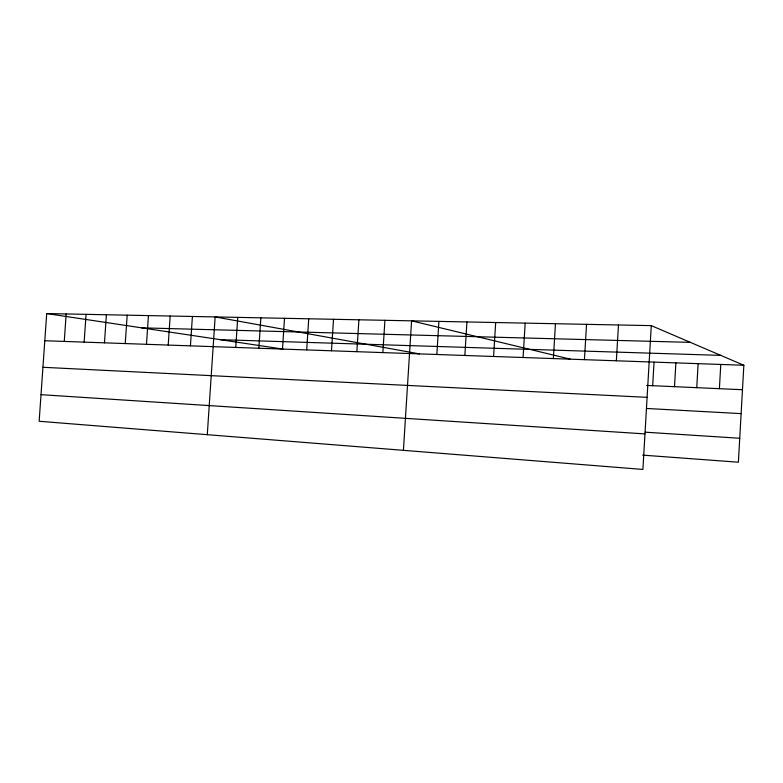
<?xml version="1.0" encoding="UTF-8"?>
<svg xmlns="http://www.w3.org/2000/svg" width="783" height="783" viewBox="0 0 783 783"><rect width="100%" height="100%" fill="white"/><g stroke="black" fill="none" stroke-linecap="round" stroke-linejoin="round"><path stroke-width="1.17" d="M651.28 325.63L642.902 469.438L39.15 421.274L46.706 313.562L651.28 325.63L743.85 365.26L738.379 462.205L642.647 455.129M674.506 386.675L675.886 362.872M696.753 387.673L698.123 363.655M719.401 388.681L720.781 364.447M584.431 359.632L586.536 324.338M616.358 360.748L618.472 324.974M652.67 385.696L654.04 362.108M493.593 356.451L495.678 322.527M523.083 357.479L525.178 323.115M553.356 358.545L555.45 323.722M403.421 450.333L411.584 320.844L570.435 359.182M436.845 354.464L438.911 321.392M464.857 355.443L466.932 321.95M331.483 350.774L333.519 319.288M356.862 351.665L358.908 319.797M382.867 352.575L384.923 320.316M235.752 347.427L237.748 317.379M258.85 348.229L260.856 317.839M282.497 349.061L284.513 318.309M306.701 349.903L308.727 318.789M146.48 344.295L148.437 315.588M168.208 345.058L170.175 316.029M190.426 345.841L192.403 316.469M207.28 434.692L215.149 316.929L419.453 353.896M64.265 341.417L66.173 313.954M84.143 342.112L86.071 314.345M104.472 342.827L106.4 314.756M125.241 343.551L127.189 315.167M141.606 327.842L690.352 342.357M220.277 339.675L720.771 355.374M44.797 340.742L743.85 365.26M646.709 385.432L742.47 389.719M42.938 367.286L647.101 397.333M646.562 408.472L741.119 413.62M645.182 432.187L739.729 438.255M41.019 394.671L644.967 433.899M46.706 313.562L283.035 349.11"/></g></svg>
